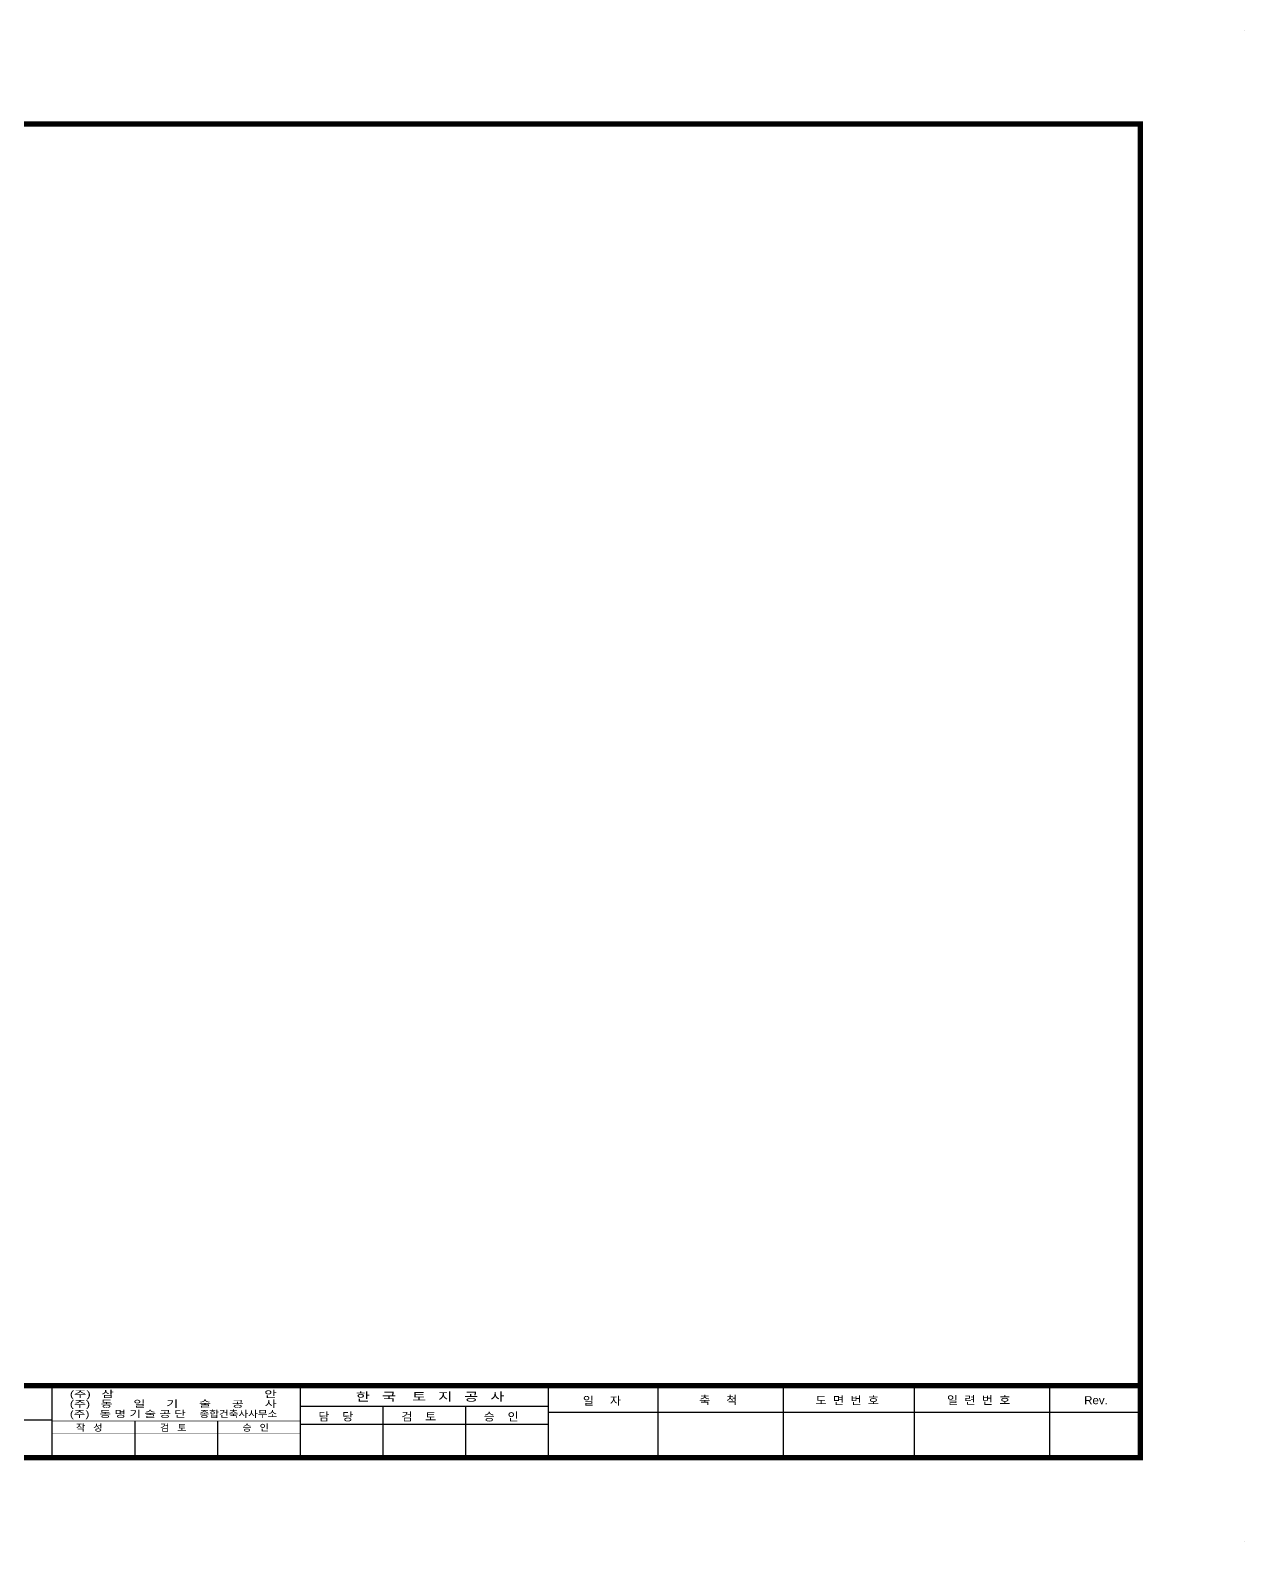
# Model space of a CAD drawing. Extents: x 610887 to 611781, y -400493 to -399849.
# Drawn here: x 611270 to 611781, y -400493 to -399857 of the extents above; entities that cross this region are included whole.
import ezdxf
from ezdxf.enums import TextEntityAlignment as Align

# ---------------------------------------------------------------- set-up
doc = ezdxf.new("R2010")
doc.units = 0
doc.header["$LTSCALE"] = 1000
doc.layers.add('9-BOX', color=7, linetype='CONTINUOUS')
doc.styles.add('울릉도', font='H2WULL.TTF')

msp = doc.modelspace()

# ---------------------------------------------------------------- linework, layer by layer
at = {"layer": '9-BOX'}
for p, q in [((611781.29, -399857.48), (611781.29, -399857.48)), ((611781.33, -400493.27), (611781.33, -400493.27))]:
    msp.add_line(p, q, dxfattribs=at)
at = {"layer": '9-BOX', "const_width": 2.24}
msp.add_lwpolyline([(611737.39, -399896.9), (610945.26, -399896.9), (610945.26, -400457.9), (611737.39, -400457.9)], close=True, dxfattribs=at)
at = {"layer": '9-BOX'}
for points, const_width in [([(610945.26, -400427.6), (611737.39, -400427.6)], 2.24), ([(611279.61, -400427.6), (611279.61, -400457.9)], 0.561), ([(611383.96, -400427.6), (611383.96, -400457.9)], 0.561), ([(611488.31, -400427.6), (611488.31, -400457.9)], 0.561), ([(611534.55, -400427.6), (611534.55, -400457.9)], 0.561), ([(611587.28, -400427.6), (611587.28, -400457.9)], 0.561), ([(611642.26, -400427.6), (611642.26, -400457.9)], 0.561), ([(611699.25, -400427.6), (611699.25, -400457.9)], 0.561), ([(611488.31, -400436.25), (611383.96, -400436.25)], 0.561), ([(611418.74, -400436.25), (611418.74, -400457.9)], 0.561), ([(611453.52, -400436.25), (611453.52, -400457.9)], 0.561), ([(611737.39, -400438.82), (611488.31, -400438.82)], 0.561), ([(610991.26, -400442.05), (611279.61, -400442.05)], 0.561), ([(611383.96, -400442.45), (611279.61, -400442.45)], 0.224), ([(611314.4, -400442.45), (611314.4, -400457.9)], 0.561), ([(611349.18, -400442.45), (611349.18, -400457.9)], 0.561), ([(611488.31, -400443.86), (611383.96, -400443.86)], 0.561), ([(611383.96, -400447.89), (611279.61, -400447.89)], 0.224)]:
    msp.add_lwpolyline(points, dxfattribs=dict(at, const_width=const_width))
at = {"layer": '9-BOX', "color": 7, "const_width": 0.561}
msp.add_lwpolyline([(611488.31, -400427.6), (611488.31, -400457.9)], dxfattribs=at)

# ---------------------------------------------------------------- texts
at = {"layer": '9-BOX', "style": '울릉도'}
for s, height, width, p, p2 in [('(주)   삼                                          안', 2.805, 1.195233, (611287.04, -400432.54), (611374.06, -400432.54)), ('한   국    토   지   공   사', 3.5, 1.133838, (611407.39, -400434), (611469.85, -400434)), ('(주)   동 명 기 술 공 단', 2.805, 1.209152, (611287.04, -400440.88), (611335.86, -400440.88)), ('(주)   동      일      기      술      공      사', 2.805, 1.194983, (611287.04, -400436.64), (611374.06, -400436.64)), ('종합건축사사무소', 2.805, 1.049452, (611341.61, -400440.88), (611374.33, -400440.88))]:
    msp.add_text(s, height=height, dxfattribs=dict(at, width=width)).set_placement(p, p2, align=Align.FIT)
at = {"layer": '9-BOX', "style": '울릉도', "width": 1.1}
for s, height, p in [('일     자', 3.366, (611502.88, -400435.64)), ('축     척', 3.366, (611551.83, -400435.33)), ('도  면  번  호', 3.366, (611600.77, -400435.52)), ('일  련  번  호', 3.366, (611656.06, -400435.4)), ('Rev.', 3.366, (611713.76, -400435.4)), ('담    당', 3.366, (611391.62, -400442.32)), ('검    토', 3.366, (611426.5, -400442.32)), ('승    인', 3.366, (611461.18, -400442.32)), ('작   성', 2.805, (611289.68, -400446.64)), ('검   토', 2.805, (611325.03, -400446.64)), ('승   인', 2.805, (611359.67, -400446.64))]:
    msp.add_text(s, height=height, dxfattribs=at).set_placement(p)

doc.saveas('drawing.dxf')
